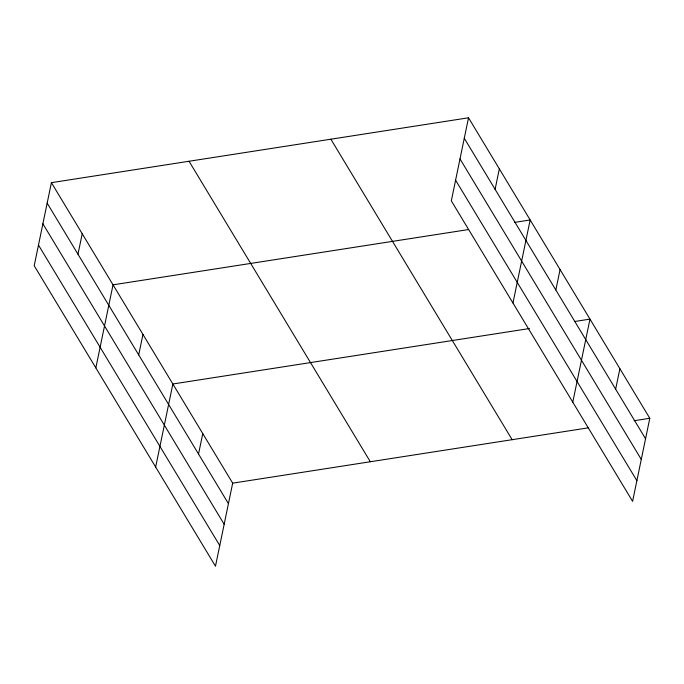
<?xml version="1.0" encoding="UTF-8"?>
<svg xmlns="http://www.w3.org/2000/svg" width="684" height="684" viewBox="0 0 684 684"><rect width="100%" height="100%" fill="white"/><g stroke="black" fill="none" stroke-linecap="round" stroke-linejoin="round"><path stroke-width="1.03" d="M51.403 182.662L34.2 265.717L215.477 566.207L232.68 483.161L51.403 182.662L468.523 117.793L649.8 418.283L632.597 501.338L451.32 200.839L468.523 117.793M77.976 254.217L82.217 233.748M95.837 367.881L113.031 284.835L468.634 229.533M138.707 354.885L142.947 334.416M155.653 467.044L172.855 383.998L529.493 328.525M198.531 454.048L202.763 433.579M495.096 189.348L499.337 168.88M512.957 303.012L530.16 219.957L514.513 222.394M555.827 290.016L560.068 269.539M572.782 402.175L589.976 319.12L574.338 321.557M615.651 389.179L619.892 368.702M232.68 483.161L588.274 427.851M634.162 420.72L649.8 418.283M464.282 138.262L645.559 438.752M460.007 158.919L641.284 459.409M455.595 180.191L636.881 480.681M330.868 139.203L512.154 439.692M189.049 161.253L370.326 461.751M47.162 203.139L228.439 503.629M42.887 223.788L224.164 524.277M38.475 245.06L219.752 545.558"/></g></svg>
